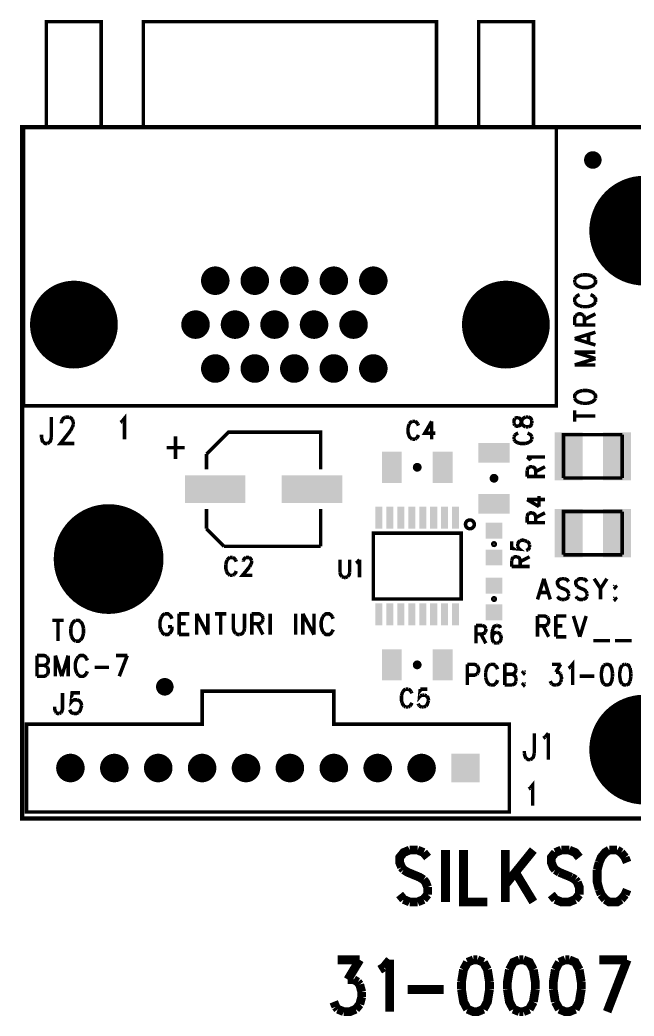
# Model space of a CAD drawing. Extents: x 8 to 10.84, y 7.55 to 9.82.
# Drawn here: x 7.995 to 9.394, y 7.55 to 9.819 of the extents above; entities that cross this region are included whole.
import ezdxf

# ---------------------------------------------------------------- set-up
doc = ezdxf.new("R2010")
doc.units = 0
doc.layers.get('0').update_dxf_attribs({"linetype": 'CONTINUOUS'})
doc.layers.add('ASSEMBLY_PHO', color=7, linetype='CONTINUOUS')

# ---------------------------------------------------------------- blocks, each defined once
blk = doc.blocks.new('ROUND_5')
at = {"const_width": 0.0325}
blk.add_lwpolyline([(-0.01625, 0, 1), (0.01625, 0, 1)], format="xyb", close=True, dxfattribs=at)
blk = doc.blocks.new('SQUARE_9')
blk.add_solid([(-0.0325, -0.0325), (-0.0325, 0.0325), (0.0325, -0.0325), (0.0325, 0.0325)])
blk = doc.blocks.new('ROUND_17')
at = {"const_width": 0.1}
blk.add_lwpolyline([(-0.05, 0, 1), (0.05, 0, 1)], format="xyb", close=True, dxfattribs=at)
blk = doc.blocks.new('ROUND_25')
at = {"const_width": 0.02}
blk.add_lwpolyline([(-0.01, 0, 1), (0.01, 0, 1)], format="xyb", close=True, dxfattribs=at)
blk = doc.blocks.new('RECTANGLE_65')
blk.add_solid([(-0.0225, -0.0355), (-0.0225, 0.0355), (0.0225, -0.0355), (0.0225, 0.0355)])
blk = doc.blocks.new('RECTANGLE_72')
blk.add_solid([(-0.0355, -0.0225), (-0.0355, 0.0225), (0.0355, -0.0225), (0.0355, 0.0225)])
blk = doc.blocks.new('RECTANGLE_88')
blk.add_solid([(-0.019, -0.018), (-0.019, 0.018), (0.019, -0.018), (0.019, 0.018)])
blk = doc.blocks.new('RECTANGLE_171')
blk.add_solid([(-0.032, -0.055), (-0.032, 0.055), (0.032, -0.055), (0.032, 0.055)])
blk = doc.blocks.new('ROUND_184')
at = {"const_width": 0.125}
blk.add_lwpolyline([(-0.0625, 0, 1), (0.0625, 0, 1)], format="xyb", close=True, dxfattribs=at)
blk = doc.blocks.new('RECTANGLE_199')
blk.add_solid([(-0.069, -0.0315), (-0.069, 0.0315), (0.069, -0.0315), (0.069, 0.0315)])
blk = doc.blocks.new('RECTANGLE_200')
blk.add_solid([(-0.008, -0.025), (-0.008, 0.025), (0.008, -0.025), (0.008, 0.025)])

msp = doc.modelspace()

# ---------------------------------------------------------------- linework, layer by layer
at = {"layer": 'ASSEMBLY_PHO'}
for points, const_width in [([(8.055, 9.575), (8.18, 9.575), (8.18, 9.815), (8.055, 9.815), (8.055, 9.575)], 0.008), ([(8.276, 9.575), (8.944, 9.575), (8.944, 9.815), (8.276, 9.815), (8.276, 9.575)], 0.008), ([(9.04, 9.575), (9.165, 9.575), (9.165, 9.815), (9.04, 9.815), (9.04, 9.575)], 0.008), ([(8, 8), (10.835, 8), (10.835, 9.575), (8, 9.575), (8, 8)], 0.01), ([(8.003, 8.94), (8.003, 9.575), (9.217, 9.575), (9.217, 8.94), (8.003, 8.94)], 0.008), ([(9.2655, 9.2349), (9.261, 9.23127), (9.25875, 9.22763)], 0.008), ([(9.27, 9.23672), (9.2655, 9.2349)], 0.008), ([(9.27675, 9.23854), (9.27, 9.23672)], 0.008), ([(9.288, 9.23854), (9.27675, 9.23854)], 0.008), ([(9.29475, 9.23672), (9.288, 9.23854)], 0.008), ([(9.29925, 9.2349), (9.29475, 9.23672)], 0.008), ([(9.306, 9.22763), (9.30375, 9.23127), (9.29925, 9.2349)], 0.008), ([(9.25875, 9.22763), (9.25875, 9.22036)], 0.008), ([(9.25875, 9.22036), (9.261, 9.21672)], 0.008), ([(9.261, 9.21672), (9.2655, 9.21309), (9.27, 9.21127), (9.27675, 9.20945), (9.288, 9.20945), (9.29475, 9.21127), (9.29925, 9.21309), (9.30375, 9.21672)], 0.008), ([(9.30375, 9.21672), (9.306, 9.22036), (9.306, 9.22763)], 0.008), ([(9.261, 9.18763), (9.25875, 9.184), (9.25875, 9.17672)], 0.008), ([(9.27, 9.19309), (9.2655, 9.19127), (9.261, 9.18763)], 0.008), ([(9.30375, 9.18763), (9.29925, 9.19127), (9.29475, 9.19309)], 0.008), ([(9.306, 9.17672), (9.306, 9.184), (9.30375, 9.18763)], 0.008), ([(9.25875, 9.17672), (9.261, 9.17309), (9.2655, 9.16945), (9.27, 9.16763)], 0.008), ([(9.27, 9.16763), (9.27675, 9.16581)], 0.008), ([(9.27675, 9.16581), (9.288, 9.16581)], 0.008), ([(9.288, 9.16581), (9.29475, 9.16763)], 0.008), ([(9.29475, 9.16763), (9.29925, 9.16945), (9.30375, 9.17309), (9.306, 9.17672)], 0.008), ([(9.25875, 9.124), (9.25875, 9.14036), (9.261, 9.14581)], 0.008), ([(9.261, 9.14581), (9.26325, 9.14763)], 0.008), ([(9.26325, 9.14763), (9.26775, 9.14945), (9.27225, 9.14945), (9.27675, 9.14763)], 0.008), ([(9.27675, 9.14763), (9.279, 9.14581)], 0.008), ([(9.279, 9.14581), (9.28125, 9.14036), (9.28125, 9.124)], 0.008), ([(9.28125, 9.13672), (9.306, 9.14945)], 0.008), ([(9.25875, 9.124), (9.306, 9.124)], 0.008), ([(9.25875, 9.09309), (9.306, 9.10763)], 0.008), ([(9.29025, 9.084), (9.29025, 9.10218)], 0.008), ([(9.25875, 9.09309), (9.306, 9.07854)], 0.008), ([(9.25875, 9.06218), (9.306, 9.04763)], 0.008), ([(9.25875, 9.06218), (9.306, 9.06218)], 0.008), ([(9.25875, 9.03309), (9.306, 9.04763)], 0.008), ([(9.25875, 9.03309), (9.306, 9.03309)], 0.008), ([(9.261, 8.96763), (9.25875, 8.964), (9.25875, 8.95672)], 0.008), ([(9.27675, 8.9749), (9.27, 8.97309), (9.2655, 8.97127), (9.261, 8.96763)], 0.008), ([(9.288, 8.9749), (9.27675, 8.9749)], 0.008), ([(9.30375, 8.96763), (9.29925, 8.97127), (9.29475, 8.97309), (9.288, 8.9749)], 0.008), ([(9.306, 8.95672), (9.306, 8.964), (9.30375, 8.96763)], 0.008), ([(9.25875, 8.95672), (9.261, 8.95309), (9.2655, 8.94945), (9.27, 8.94763)], 0.008), ([(9.27, 8.94763), (9.27675, 8.94581)], 0.008), ([(9.27675, 8.94581), (9.288, 8.94581)], 0.008), ([(9.288, 8.94581), (9.29475, 8.94763)], 0.008), ([(9.29475, 8.94763), (9.29925, 8.94945), (9.30375, 8.95309), (9.306, 8.95672)], 0.008), ([(8.06672, 8.91437), (8.06672, 8.86837)], 0.008), ([(8.09172, 8.90862), (8.094, 8.9115), (8.09854, 8.91437)], 0.008), ([(8.09854, 8.91437), (8.10763, 8.91437)], 0.008), ([(8.10763, 8.91437), (8.11218, 8.9115), (8.11445, 8.90862)], 0.008), ([(8.22763, 8.9045), (8.23309, 8.91125), (8.23309, 8.864)], 0.008), ([(9.13968, 8.90968), (9.14356, 8.91286), (9.14743, 8.91445)], 0.008), ([(9.14743, 8.91445), (9.15324, 8.91445)], 0.008), ([(9.15324, 8.91445), (9.15712, 8.91286), (9.15906, 8.91127), (9.16099, 8.9065)], 0.008), ([(9.25875, 8.904), (9.25875, 8.92945)], 0.008), ([(9.25875, 8.91672), (9.306, 8.91672)], 0.008), ([(8.08945, 8.90287), (8.09172, 8.90862)], 0.008), ([(8.08945, 8.9), (8.08945, 8.90287)], 0.008), ([(8.11445, 8.89137), (8.1099, 8.88275)], 0.008), ([(8.11445, 8.90862), (8.11672, 8.90287)], 0.008), ([(8.11672, 8.89712), (8.11445, 8.89137)], 0.008), ([(8.11672, 8.90287), (8.11672, 8.89712)], 0.008), ([(8.224, 8.90225), (8.22763, 8.9045)], 0.008), ([(8.88218, 8.89887), (8.88059, 8.895), (8.879, 8.88918)], 0.008), ([(8.88854, 8.90468), (8.88536, 8.90275), (8.88218, 8.89887)], 0.008), ([(8.8949, 8.90468), (8.88854, 8.90468)], 0.008), ([(8.90127, 8.89887), (8.89809, 8.90275), (8.8949, 8.90468)], 0.008), ([(8.90286, 8.895), (8.90127, 8.89887)], 0.008), ([(8.93309, 8.90468), (8.91718, 8.87756), (8.94104, 8.87756)], 0.008), ([(8.93309, 8.90468), (8.93309, 8.864)], 0.008), ([(9.12224, 8.91127), (9.12031, 8.9065), (9.12031, 8.90013)], 0.008), ([(9.12031, 8.90013), (9.12224, 8.89536)], 0.008), ([(9.12999, 8.91286), (9.12612, 8.91286), (9.12224, 8.91127)], 0.008), ([(9.12224, 8.89536), (9.12612, 8.89377), (9.12999, 8.89377)], 0.008), ([(9.13774, 8.90172), (9.13581, 8.90809), (9.13387, 8.91127), (9.12999, 8.91286)], 0.008), ([(9.12999, 8.89377), (9.13387, 8.89536), (9.13581, 8.89854)], 0.008), ([(9.13581, 8.89854), (9.13774, 8.9049)], 0.008), ([(9.13774, 8.9049), (9.13968, 8.90968)], 0.008), ([(9.13968, 8.89695), (9.13774, 8.90172)], 0.008), ([(9.14743, 8.89218), (9.14356, 8.89377), (9.13968, 8.89695)], 0.008), ([(9.15324, 8.89218), (9.14743, 8.89218)], 0.008), ([(9.16099, 8.90013), (9.15906, 8.89536), (9.15712, 8.89377), (9.15324, 8.89218)], 0.008), ([(9.16099, 8.9065), (9.16099, 8.90013)], 0.008), ([(8.044, 8.86837), (8.044, 8.87412)], 0.008), ([(8.04854, 8.85687), (8.04627, 8.85975), (8.044, 8.86837)], 0.008), ([(8.06672, 8.86837), (8.06445, 8.85975), (8.06218, 8.85687)], 0.008), ([(8.1099, 8.88275), (8.08718, 8.854), (8.119, 8.854)], 0.008), ([(8.34945, 8.87075), (8.34945, 8.819)], 0.008), ([(8.42007, 8.83), (8.47, 8.87992), (8.67992, 8.87992), (8.67992, 8.795)], 0.008), ([(8.879, 8.88918), (8.879, 8.8795), (8.88059, 8.87368)], 0.008), ([(8.88059, 8.87368), (8.88218, 8.86981), (8.88536, 8.86593)], 0.008), ([(8.89809, 8.86593), (8.90127, 8.86981), (8.90286, 8.87368)], 0.008), ([(9.12224, 8.87309), (9.12031, 8.8699)], 0.008), ([(9.12031, 8.8699), (9.12031, 8.86354)], 0.008), ([(9.12999, 8.87786), (9.12612, 8.87627), (9.12224, 8.87309)], 0.008), ([(9.15518, 8.87627), (9.15131, 8.87786)], 0.008), ([(9.16099, 8.8699), (9.15906, 8.87309), (9.15518, 8.87627)], 0.008), ([(9.16099, 8.86354), (9.16099, 8.8699)], 0.008), ([(9.23307, 8.77578), (9.23307, 8.87421), (9.36692, 8.87421)], 0.008), ([(9.36692, 8.87421), (9.36692, 8.77578)], 0.008), ([(8.05763, 8.854), (8.05309, 8.854), (8.04854, 8.85687)], 0.008), ([(8.06218, 8.85687), (8.05763, 8.854)], 0.008), ([(8.88536, 8.86593), (8.88854, 8.864)], 0.008), ([(8.88854, 8.864), (8.8949, 8.864)], 0.008), ([(8.8949, 8.864), (8.89809, 8.86593)], 0.008), ([(9.12031, 8.86354), (9.12224, 8.86036)], 0.008), ([(9.12224, 8.86036), (9.12612, 8.85718), (9.12999, 8.85559)], 0.008), ([(9.12999, 8.85559), (9.13581, 8.854), (9.14549, 8.854)], 0.008), ([(9.14549, 8.854), (9.15131, 8.85559), (9.15518, 8.85718)], 0.008), ([(9.15518, 8.85718), (9.15906, 8.86036), (9.16099, 8.86354)], 0.008), ([(8.329, 8.84487), (8.3699, 8.84487)], 0.008), ([(8.42007, 8.795), (8.42007, 8.83)], 0.008), ([(9.15612, 8.81877), (9.15031, 8.82354)], 0.008), ([(9.15031, 8.82354), (9.191, 8.82354)], 0.008), ([(9.15418, 8.79968), (9.15806, 8.80127), (9.16193, 8.80127)], 0.008), ([(9.15806, 8.81559), (9.15612, 8.81877)], 0.008), ([(9.16193, 8.80127), (9.16581, 8.79968), (9.16775, 8.79809), (9.16968, 8.79331)], 0.008), ([(9.16968, 8.79013), (9.191, 8.80127)], 0.008), ([(9.15031, 8.79331), (9.15225, 8.79809), (9.15418, 8.79968)], 0.008), ([(9.15031, 8.779), (9.15031, 8.79331)], 0.008), ([(9.15031, 8.779), (9.191, 8.779)], 0.008), ([(9.16968, 8.79331), (9.16968, 8.779)], 0.008), ([(9.36692, 8.77578), (9.23307, 8.77578)], 0.008), ([(9.17743, 8.71059), (9.17743, 8.73445)], 0.008), ([(9.15031, 8.72649), (9.17743, 8.71059)], 0.008), ([(9.15031, 8.72649), (9.191, 8.72649)], 0.008), ([(8.42007, 8.66007), (8.42007, 8.705)], 0.008), ([(8.67992, 8.705), (8.67992, 8.62007)], 0.008), ([(9.15031, 8.68831), (9.15225, 8.69309), (9.15418, 8.69468)], 0.008), ([(9.15031, 8.67399), (9.15031, 8.68831)], 0.008), ([(9.15418, 8.69468), (9.15806, 8.69627), (9.16193, 8.69627)], 0.008), ([(9.16193, 8.69627), (9.16581, 8.69468), (9.16775, 8.69309), (9.16968, 8.68831)], 0.008), ([(9.16968, 8.68513), (9.191, 8.69627)], 0.008), ([(9.16968, 8.68831), (9.16968, 8.67399)], 0.008), ([(9.23307, 8.60078), (9.23307, 8.69921), (9.36692, 8.69921)], 0.008), ([(9.36692, 8.69921), (9.36692, 8.60078)], 0.008), ([(9.15031, 8.67399), (9.191, 8.67399)], 0.008), ([(8.46007, 8.62007), (8.42007, 8.66007)], 0.008), ([(9, 8.65), (8.8, 8.65), (8.8, 8.5), (9, 8.5), (9, 8.65)], 0.008), ([(8.67992, 8.62007), (8.46007, 8.62007)], 0.008), ([(9.11531, 8.63127), (9.11531, 8.61536), (9.13275, 8.61377), (9.13081, 8.61536), (9.12887, 8.62013)], 0.008), ([(9.12887, 8.6249), (9.13081, 8.62968), (9.13468, 8.63286)], 0.008), ([(9.12887, 8.62013), (9.12887, 8.6249)], 0.008), ([(9.13468, 8.63286), (9.1405, 8.63445), (9.14437, 8.63286)], 0.008), ([(9.14437, 8.63286), (9.15018, 8.63127)], 0.008), ([(9.15018, 8.63127), (9.15406, 8.62809), (9.156, 8.62331)], 0.008), ([(9.156, 8.61854), (9.15406, 8.61377), (9.15212, 8.61218)], 0.008), ([(9.156, 8.62331), (9.156, 8.61854)], 0.008), ([(9.11918, 8.59468), (9.12306, 8.59627), (9.12693, 8.59627)], 0.008), ([(9.12693, 8.59627), (9.13081, 8.59468), (9.13275, 8.59309), (9.13468, 8.58831)], 0.008), ([(9.13468, 8.58513), (9.156, 8.59627)], 0.008), ([(9.15212, 8.61218), (9.14825, 8.61059)], 0.008), ([(9.36692, 8.60078), (9.23307, 8.60078)], 0.008), ([(8.46718, 8.58887), (8.46559, 8.585), (8.464, 8.57918)], 0.008), ([(8.464, 8.57918), (8.464, 8.5695), (8.46559, 8.56368)], 0.008), ([(8.47354, 8.59468), (8.47036, 8.59275), (8.46718, 8.58887)], 0.008), ([(8.4799, 8.59468), (8.47354, 8.59468)], 0.008), ([(8.48627, 8.58887), (8.48309, 8.59275), (8.4799, 8.59468)], 0.008), ([(8.48786, 8.585), (8.48627, 8.58887)], 0.008), ([(8.51809, 8.57337), (8.50218, 8.554), (8.52445, 8.554)], 0.008), ([(8.50377, 8.58693), (8.50536, 8.59081), (8.50695, 8.59275), (8.51013, 8.59468)], 0.008), ([(8.50377, 8.585), (8.50377, 8.58693)], 0.008), ([(8.51013, 8.59468), (8.5165, 8.59468)], 0.008), ([(8.5165, 8.59468), (8.51968, 8.59275), (8.52127, 8.59081), (8.52286, 8.58693)], 0.008), ([(8.52127, 8.57918), (8.51809, 8.57337)], 0.008), ([(8.52286, 8.58693), (8.52286, 8.58306), (8.52127, 8.57918)], 0.008), ([(8.724, 8.58968), (8.724, 8.56062)], 0.008), ([(8.74627, 8.56062), (8.74627, 8.58968)], 0.008), ([(8.76059, 8.58193), (8.76377, 8.58387)], 0.008), ([(8.76377, 8.58387), (8.76854, 8.58968)], 0.008), ([(8.76854, 8.58968), (8.76854, 8.549)], 0.008), ([(9.11531, 8.58831), (9.11725, 8.59309), (9.11918, 8.59468)], 0.008), ([(9.11531, 8.574), (9.11531, 8.58831)], 0.008), ([(9.11531, 8.574), (9.156, 8.574)], 0.008), ([(9.13468, 8.58831), (9.13468, 8.574)], 0.008), ([(8.46559, 8.56368), (8.46718, 8.55981), (8.47036, 8.55593)], 0.008), ([(8.47036, 8.55593), (8.47354, 8.554)], 0.008), ([(8.47354, 8.554), (8.4799, 8.554)], 0.008), ([(8.4799, 8.554), (8.48309, 8.55593)], 0.008), ([(8.48309, 8.55593), (8.48627, 8.55981), (8.48786, 8.56368)], 0.008), ([(8.724, 8.56062), (8.72559, 8.55481), (8.72877, 8.55093)], 0.008), ([(8.72877, 8.55093), (8.73354, 8.549)], 0.008), ([(8.73672, 8.549), (8.7415, 8.55093)], 0.008), ([(8.7415, 8.55093), (8.74468, 8.55481), (8.74627, 8.56062)], 0.008), ([(8.73354, 8.549), (8.73672, 8.549)], 0.008), ([(9.18854, 8.54625), (9.174, 8.499)], 0.008), ([(9.18854, 8.54625), (9.20309, 8.499)], 0.008), ([(9.22854, 8.54625), (9.22309, 8.544), (9.21945, 8.5395), (9.21945, 8.535), (9.22127, 8.5305), (9.22309, 8.52825), (9.22672, 8.526)], 0.008), ([(9.23581, 8.54625), (9.22854, 8.54625)], 0.008), ([(9.2449, 8.5395), (9.24127, 8.544), (9.23581, 8.54625)], 0.008), ([(9.2649, 8.544), (9.26127, 8.5395), (9.26127, 8.535), (9.26309, 8.5305), (9.2649, 8.52825)], 0.008), ([(9.27763, 8.54625), (9.27036, 8.54625), (9.2649, 8.544)], 0.008), ([(9.2649, 8.52825), (9.26854, 8.526)], 0.008), ([(9.28672, 8.5395), (9.28309, 8.544), (9.27763, 8.54625)], 0.008), ([(9.30309, 8.54625), (9.31763, 8.52375)], 0.008), ([(9.33218, 8.54625), (9.31763, 8.52375)], 0.008), ([(9.35036, 8.5305), (9.34854, 8.52825)], 0.008), ([(9.34854, 8.52825), (9.35036, 8.526), (9.35218, 8.52825), (9.35036, 8.5305)], 0.008), ([(9.17945, 8.51475), (9.19763, 8.51475)], 0.008), ([(9.22854, 8.499), (9.22309, 8.50125), (9.21945, 8.50575)], 0.008), ([(9.22672, 8.526), (9.23763, 8.5215)], 0.008), ([(9.2449, 8.50575), (9.24127, 8.50125), (9.23581, 8.499)], 0.008), ([(9.23763, 8.5215), (9.24127, 8.51925), (9.24309, 8.517), (9.2449, 8.5125)], 0.008), ([(9.2449, 8.5125), (9.2449, 8.50575)], 0.008), ([(9.2649, 8.50125), (9.26127, 8.50575)], 0.008), ([(9.26854, 8.526), (9.27945, 8.5215), (9.28309, 8.51925), (9.2849, 8.517)], 0.008), ([(9.28672, 8.50575), (9.28309, 8.50125), (9.27763, 8.499)], 0.008), ([(9.2849, 8.517), (9.28672, 8.5125)], 0.008), ([(9.28672, 8.5125), (9.28672, 8.50575)], 0.008), ([(9.31763, 8.52375), (9.31763, 8.499)], 0.008), ([(9.23581, 8.499), (9.22854, 8.499)], 0.008), ([(9.27763, 8.499), (9.27036, 8.499), (9.2649, 8.50125)], 0.008), ([(9.35036, 8.5035), (9.34854, 8.50125)], 0.008), ([(9.34854, 8.50125), (9.35036, 8.499), (9.35218, 8.50125), (9.35036, 8.5035)], 0.008), ([(8.31763, 8.4595), (8.31581, 8.455)], 0.008), ([(8.3249, 8.46625), (8.32127, 8.464), (8.31763, 8.4595)], 0.008), ([(8.33581, 8.464), (8.33218, 8.46625), (8.3249, 8.46625)], 0.008), ([(8.34127, 8.455), (8.33945, 8.4595), (8.33581, 8.464)], 0.008), ([(8.35763, 8.46625), (8.35763, 8.419)], 0.008), ([(8.35763, 8.46625), (8.38127, 8.46625)], 0.008), ([(8.39763, 8.46625), (8.39763, 8.419)], 0.008), ([(8.39763, 8.46625), (8.42309, 8.419)], 0.008), ([(8.42309, 8.46625), (8.42309, 8.419)], 0.008), ([(8.43945, 8.46625), (8.4649, 8.46625)], 0.008), ([(8.45218, 8.46625), (8.45218, 8.419)], 0.008), ([(8.48127, 8.46625), (8.48127, 8.4325), (8.48309, 8.42575), (8.48672, 8.42125)], 0.008), ([(8.50672, 8.4325), (8.50672, 8.46625)], 0.008), ([(8.52309, 8.46625), (8.52309, 8.419)], 0.008), ([(8.52309, 8.46625), (8.53945, 8.46625), (8.5449, 8.464)], 0.008), ([(8.5449, 8.464), (8.54672, 8.46175)], 0.008), ([(8.54672, 8.46175), (8.54854, 8.45725)], 0.008), ([(8.5649, 8.46625), (8.5649, 8.419)], 0.008), ([(8.62309, 8.46625), (8.62309, 8.419)], 0.008), ([(8.63945, 8.46625), (8.63945, 8.419)], 0.008), ([(8.63945, 8.46625), (8.6649, 8.419)], 0.008), ([(8.6649, 8.46625), (8.6649, 8.419)], 0.008), ([(8.6849, 8.4595), (8.68309, 8.455), (8.68127, 8.44825), (8.68127, 8.437), (8.68309, 8.43025), (8.6849, 8.42575)], 0.008), ([(8.68854, 8.464), (8.6849, 8.4595)], 0.008), ([(8.70672, 8.4595), (8.70309, 8.464), (8.69945, 8.46625), (8.69218, 8.46625), (8.68854, 8.464)], 0.008), ([(8.70854, 8.455), (8.70672, 8.4595)], 0.008), ([(9.174, 8.46125), (9.174, 8.414)], 0.008), ([(9.174, 8.46125), (9.19036, 8.46125), (9.19581, 8.459)], 0.008), ([(9.21581, 8.46125), (9.21581, 8.414)], 0.008), ([(9.21581, 8.46125), (9.23945, 8.46125)], 0.008), ([(9.25581, 8.46125), (9.27036, 8.414)], 0.008), ([(9.2849, 8.46125), (9.27036, 8.414)], 0.008), ([(8.069, 8.45125), (8.09445, 8.45125)], 0.008), ([(8.08172, 8.45125), (8.08172, 8.404)], 0.008), ([(8.11263, 8.44), (8.11081, 8.43325)], 0.008), ([(8.12172, 8.45125), (8.11809, 8.449), (8.11445, 8.4445), (8.11263, 8.44)], 0.008), ([(8.13263, 8.449), (8.129, 8.45125), (8.12172, 8.45125)], 0.008), ([(8.1399, 8.43325), (8.13809, 8.44), (8.13627, 8.4445), (8.13263, 8.449)], 0.008), ([(8.31581, 8.455), (8.314, 8.44825), (8.314, 8.437), (8.31581, 8.43025)], 0.008), ([(8.33218, 8.437), (8.34127, 8.437)], 0.008), ([(8.33581, 8.42125), (8.33945, 8.42575), (8.34127, 8.43025), (8.34127, 8.437)], 0.008), ([(8.35763, 8.44375), (8.37218, 8.44375)], 0.008), ([(8.5449, 8.446), (8.53945, 8.44375), (8.52309, 8.44375)], 0.008), ([(8.53581, 8.44375), (8.54854, 8.419)], 0.008), ([(8.54672, 8.44825), (8.5449, 8.446)], 0.008), ([(8.54854, 8.45275), (8.54672, 8.44825)], 0.008), ([(8.54854, 8.45725), (8.54854, 8.45275)], 0.008), ([(9.034, 8.43968), (9.034, 8.399)], 0.008), ([(9.034, 8.43968), (9.04831, 8.43968)], 0.008), ([(9.04831, 8.43968), (9.05309, 8.43775), (9.05468, 8.43581), (9.05627, 8.43193)], 0.008), ([(9.08013, 8.43968), (9.07536, 8.43775), (9.07218, 8.43193)], 0.008), ([(9.08331, 8.43968), (9.08013, 8.43968)], 0.008), ([(9.08968, 8.43387), (9.08809, 8.43775), (9.08331, 8.43968)], 0.008), ([(9.19581, 8.441), (9.19036, 8.43875), (9.174, 8.43875)], 0.008), ([(9.18672, 8.43875), (9.19945, 8.414)], 0.008), ([(9.19581, 8.459), (9.19763, 8.45675)], 0.008), ([(9.19763, 8.44325), (9.19581, 8.441)], 0.008), ([(9.19763, 8.45675), (9.19945, 8.45225), (9.19945, 8.44775), (9.19763, 8.44325)], 0.008), ([(9.21581, 8.43875), (9.23036, 8.43875)], 0.008), ([(8.11081, 8.43325), (8.11081, 8.422)], 0.008), ([(8.11081, 8.422), (8.11263, 8.41525)], 0.008), ([(8.11263, 8.41525), (8.11445, 8.41075), (8.11809, 8.40625), (8.12172, 8.404)], 0.008), ([(8.13263, 8.40625), (8.13627, 8.41075), (8.13809, 8.41525), (8.1399, 8.422)], 0.008), ([(8.1399, 8.422), (8.1399, 8.43325)], 0.008), ([(8.31581, 8.43025), (8.31763, 8.42575)], 0.008), ([(8.31763, 8.42575), (8.32127, 8.42125), (8.3249, 8.419)], 0.008), ([(8.3249, 8.419), (8.33218, 8.419), (8.33581, 8.42125)], 0.008), ([(8.35763, 8.419), (8.38127, 8.419)], 0.008), ([(8.48672, 8.42125), (8.49218, 8.419), (8.49581, 8.419)], 0.008), ([(8.49581, 8.419), (8.50127, 8.42125), (8.5049, 8.42575)], 0.008), ([(8.5049, 8.42575), (8.50672, 8.4325)], 0.008), ([(8.6849, 8.42575), (8.68854, 8.42125)], 0.008), ([(8.68854, 8.42125), (8.69218, 8.419), (8.69945, 8.419), (8.70309, 8.42125), (8.70672, 8.42575)], 0.008), ([(8.70672, 8.42575), (8.70854, 8.43025)], 0.008), ([(9.04831, 8.42031), (9.034, 8.42031)], 0.008), ([(9.04513, 8.42031), (9.05627, 8.399)], 0.008), ([(9.05468, 8.42418), (9.05309, 8.42225), (9.04831, 8.42031)], 0.008), ([(9.05627, 8.43193), (9.05627, 8.42806), (9.05468, 8.42418)], 0.008), ([(9.07218, 8.43193), (9.07059, 8.42225), (9.07059, 8.41256), (9.07218, 8.40481), (9.07536, 8.40093)], 0.008), ([(9.07218, 8.41837), (9.07059, 8.41256)], 0.008), ([(9.08013, 8.42418), (9.07536, 8.42225), (9.07218, 8.41837)], 0.008), ([(9.08172, 8.42418), (9.08013, 8.42418)], 0.008), ([(9.08968, 8.41837), (9.0865, 8.42225), (9.08172, 8.42418)], 0.008), ([(9.09127, 8.41062), (9.09127, 8.41256), (9.08968, 8.41837)], 0.008), ([(9.21581, 8.414), (9.23945, 8.414)], 0.008), ([(8.12172, 8.404), (8.129, 8.404), (8.13263, 8.40625)], 0.008), ([(9.07536, 8.40093), (9.08013, 8.399)], 0.008), ([(9.08013, 8.399), (9.08172, 8.399)], 0.008), ([(9.08172, 8.399), (9.0865, 8.40093)], 0.008), ([(9.0865, 8.40093), (9.08968, 8.40481), (9.09127, 8.41062)], 0.008), ([(9.30127, 8.405), (9.33945, 8.405)], 0.008), ([(9.35036, 8.405), (9.38854, 8.405)], 0.008), ([(8.034, 8.37125), (8.034, 8.324)], 0.008), ([(8.034, 8.37125), (8.05036, 8.37125), (8.05581, 8.369)], 0.008), ([(8.05581, 8.369), (8.05763, 8.36675)], 0.008), ([(8.07581, 8.37125), (8.07581, 8.324)], 0.008), ([(8.07581, 8.37125), (8.09036, 8.324)], 0.008), ([(8.1049, 8.37125), (8.09036, 8.324)], 0.008), ([(8.1049, 8.37125), (8.1049, 8.324)], 0.008), ([(8.12854, 8.369), (8.1249, 8.3645)], 0.008), ([(8.14672, 8.3645), (8.14309, 8.369), (8.13945, 8.37125), (8.13218, 8.37125), (8.12854, 8.369)], 0.008), ([(8.214, 8.37125), (8.23945, 8.37125)], 0.008), ([(8.23945, 8.37125), (8.22127, 8.324)], 0.008), ([(8.034, 8.34875), (8.05036, 8.34875), (8.05581, 8.3465)], 0.008), ([(8.05581, 8.351), (8.05036, 8.34875)], 0.008), ([(8.05763, 8.35325), (8.05581, 8.351)], 0.008), ([(8.05581, 8.3465), (8.05763, 8.34425)], 0.008), ([(8.05763, 8.36675), (8.05945, 8.36225), (8.05945, 8.35775), (8.05763, 8.35325)], 0.008), ([(8.1249, 8.3645), (8.12309, 8.36), (8.12127, 8.35325), (8.12127, 8.342), (8.12309, 8.33525), (8.1249, 8.33075)], 0.008), ([(8.14854, 8.36), (8.14672, 8.3645)], 0.008), ([(9.014, 8.35125), (9.014, 8.304)], 0.008), ([(9.014, 8.35125), (9.03036, 8.35125), (9.03581, 8.349)], 0.008), ([(9.03581, 8.349), (9.03763, 8.34675)], 0.008), ([(9.03763, 8.34675), (9.03945, 8.34225), (9.03945, 8.3355), (9.03763, 8.331)], 0.008), ([(9.06672, 8.35125), (9.06309, 8.349), (9.05945, 8.3445), (9.05763, 8.34)], 0.008), ([(9.07763, 8.349), (9.074, 8.35125), (9.06672, 8.35125)], 0.008), ([(9.08309, 8.34), (9.08127, 8.3445), (9.07763, 8.349)], 0.008), ([(9.09945, 8.35125), (9.09945, 8.304)], 0.008), ([(9.09945, 8.35125), (9.11581, 8.35125)], 0.008), ([(9.11581, 8.35125), (9.12127, 8.349), (9.12309, 8.34675), (9.1249, 8.34225)], 0.008), ([(9.20672, 8.35125), (9.22672, 8.35125)], 0.008), ([(9.22672, 8.35125), (9.21581, 8.33325)], 0.008), ([(9.24854, 8.3445), (9.254, 8.35125), (9.254, 8.304)], 0.008), ([(9.3249, 8.349), (9.32127, 8.34225), (9.31945, 8.331), (9.31945, 8.32425), (9.32127, 8.313), (9.3249, 8.30625)], 0.008), ([(9.33036, 8.35125), (9.3249, 8.349)], 0.008), ([(9.3449, 8.331), (9.34309, 8.34225), (9.33945, 8.349), (9.334, 8.35125), (9.33036, 8.35125)], 0.008), ([(9.36672, 8.349), (9.36309, 8.34225), (9.36127, 8.331), (9.36127, 8.32425), (9.36309, 8.313), (9.36672, 8.30625)], 0.008), ([(9.37218, 8.35125), (9.36672, 8.349)], 0.008), ([(9.37581, 8.35125), (9.37218, 8.35125)], 0.008), ([(9.3849, 8.34225), (9.38127, 8.349), (9.37581, 8.35125)], 0.008), ([(8.05581, 8.32625), (8.05036, 8.324), (8.034, 8.324)], 0.008), ([(8.05763, 8.3285), (8.05581, 8.32625)], 0.008), ([(8.05763, 8.34425), (8.05945, 8.33975), (8.05945, 8.333), (8.05763, 8.3285)], 0.008), ([(8.1249, 8.33075), (8.12854, 8.32625)], 0.008), ([(8.12854, 8.32625), (8.13218, 8.324), (8.13945, 8.324), (8.14309, 8.32625), (8.14672, 8.33075)], 0.008), ([(8.14672, 8.33075), (8.14854, 8.33525)], 0.008), ([(8.1649, 8.34425), (8.19763, 8.34425)], 0.008), ([(9.03581, 8.32875), (9.03036, 8.3265), (9.014, 8.3265)], 0.008), ([(9.03763, 8.331), (9.03581, 8.32875)], 0.008), ([(9.05763, 8.34), (9.05581, 8.33325)], 0.008), ([(9.05581, 8.33325), (9.05581, 8.322)], 0.008), ([(9.09945, 8.32875), (9.11581, 8.32875)], 0.008), ([(9.1249, 8.33775), (9.12309, 8.33325), (9.12127, 8.331), (9.11581, 8.32875)], 0.008), ([(9.11581, 8.32875), (9.12127, 8.3265), (9.12309, 8.32425), (9.1249, 8.31975)], 0.008), ([(9.1249, 8.34225), (9.1249, 8.33775)], 0.008), ([(9.14309, 8.3355), (9.14127, 8.33325), (9.14309, 8.331), (9.1449, 8.33325)], 0.008), ([(9.1449, 8.33325), (9.14309, 8.3355)], 0.008), ([(9.21581, 8.33325), (9.22127, 8.33325), (9.2249, 8.331)], 0.008), ([(9.2249, 8.331), (9.22672, 8.32875)], 0.008), ([(9.22672, 8.32875), (9.22854, 8.322)], 0.008), ([(9.2449, 8.34225), (9.24854, 8.3445)], 0.008), ([(9.27036, 8.32425), (9.30309, 8.32425)], 0.008), ([(9.3249, 8.30625), (9.33036, 8.304), (9.334, 8.304), (9.33945, 8.30625), (9.34309, 8.313), (9.3449, 8.32425)], 0.008), ([(9.3449, 8.32425), (9.3449, 8.331)], 0.008), ([(9.38672, 8.331), (9.3849, 8.34225)], 0.008), ([(9.3849, 8.313), (9.38672, 8.32425)], 0.008), ([(9.38672, 8.32425), (9.38672, 8.331)], 0.008), ([(9.05581, 8.322), (9.05763, 8.31525)], 0.008), ([(9.05763, 8.31525), (9.05945, 8.31075), (9.06309, 8.30625), (9.06672, 8.304)], 0.008), ([(9.06672, 8.304), (9.074, 8.304), (9.07763, 8.30625)], 0.008), ([(9.07763, 8.30625), (9.08127, 8.31075), (9.08309, 8.31525)], 0.008), ([(9.11581, 8.304), (9.09945, 8.304)], 0.008), ([(9.1249, 8.313), (9.12309, 8.3085), (9.12127, 8.30625), (9.11581, 8.304)], 0.008), ([(9.1249, 8.31975), (9.1249, 8.313)], 0.008), ([(9.14309, 8.3085), (9.14127, 8.30625), (9.14309, 8.304), (9.1449, 8.30625)], 0.008), ([(9.1449, 8.30625), (9.14309, 8.3085)], 0.008), ([(9.2049, 8.3085), (9.20309, 8.313)], 0.008), ([(9.20672, 8.30625), (9.2049, 8.3085)], 0.008), ([(9.21763, 8.304), (9.21218, 8.304), (9.20672, 8.30625)], 0.008), ([(9.22672, 8.31075), (9.22309, 8.30625), (9.21763, 8.304)], 0.008), ([(9.22854, 8.3175), (9.22672, 8.31075)], 0.008), ([(9.22854, 8.322), (9.22854, 8.3175)], 0.008), ([(9.36672, 8.30625), (9.37218, 8.304), (9.37581, 8.304)], 0.008), ([(9.37581, 8.304), (9.38127, 8.30625), (9.3849, 8.313)], 0.008), ([(9.11, 8.215), (9.11, 8.015), (8.01, 8.015), (8.01, 8.215), (8.41, 8.215), (8.41, 8.29), (8.71, 8.29), (8.71, 8.215), (9.11, 8.215)], 0.008), ([(8.09218, 8.28625), (8.09218, 8.25025), (8.09036, 8.2435), (8.08854, 8.24125)], 0.008), ([(8.13218, 8.28625), (8.114, 8.28625), (8.11218, 8.266), (8.114, 8.26825), (8.11945, 8.2705), (8.1249, 8.2705)], 0.008), ([(8.86718, 8.28887), (8.86559, 8.285), (8.864, 8.27918)], 0.008), ([(8.864, 8.27918), (8.864, 8.2695), (8.86559, 8.26368)], 0.008), ([(8.87354, 8.29468), (8.87036, 8.29275), (8.86718, 8.28887)], 0.008), ([(8.8799, 8.29468), (8.87354, 8.29468)], 0.008), ([(8.88627, 8.28887), (8.88309, 8.29275), (8.8799, 8.29468)], 0.008), ([(8.88786, 8.285), (8.88627, 8.28887)], 0.008), ([(8.90695, 8.29468), (8.90536, 8.27725), (8.90695, 8.27918)], 0.008), ([(8.92286, 8.29468), (8.90695, 8.29468)], 0.008), ([(8.90695, 8.27918), (8.91172, 8.28112)], 0.008), ([(8.91172, 8.28112), (8.9165, 8.28112)], 0.008), ([(8.9165, 8.28112), (8.92127, 8.27918)], 0.008), ([(8.92127, 8.27918), (8.92445, 8.27531), (8.92604, 8.2695)], 0.008), ([(8.1249, 8.2705), (8.13036, 8.26825), (8.134, 8.26375), (8.13581, 8.257)], 0.008), ([(8.13581, 8.257), (8.134, 8.2525), (8.13218, 8.24575), (8.12854, 8.24125)], 0.008), ([(8.86559, 8.26368), (8.86718, 8.25981), (8.87036, 8.25593)], 0.008), ([(8.87036, 8.25593), (8.87354, 8.254)], 0.008), ([(8.8799, 8.254), (8.88309, 8.25593)], 0.008), ([(8.88309, 8.25593), (8.88627, 8.25981), (8.88786, 8.26368)], 0.008), ([(8.90377, 8.25787), (8.90218, 8.26175)], 0.008), ([(8.90536, 8.25593), (8.90377, 8.25787)], 0.008), ([(8.91013, 8.254), (8.90536, 8.25593)], 0.008), ([(8.91968, 8.25593), (8.9149, 8.254)], 0.008), ([(8.92445, 8.26562), (8.92286, 8.25981), (8.91968, 8.25593)], 0.008), ([(8.92604, 8.2695), (8.92445, 8.26562)], 0.008), ([(8.07581, 8.2435), (8.074, 8.25025), (8.074, 8.25475)], 0.008), ([(8.07763, 8.24125), (8.07581, 8.2435)], 0.008), ([(8.0849, 8.239), (8.08127, 8.239), (8.07763, 8.24125)], 0.008), ([(8.08854, 8.24125), (8.0849, 8.239)], 0.008), ([(8.11763, 8.239), (8.11218, 8.24125), (8.11036, 8.2435), (8.10854, 8.248)], 0.008), ([(8.12854, 8.24125), (8.12309, 8.239), (8.11763, 8.239)], 0.008), ([(8.87354, 8.254), (8.8799, 8.254)], 0.008), ([(8.9149, 8.254), (8.91013, 8.254)], 0.008), ([(9.16672, 8.19437), (9.16672, 8.14837)], 0.008), ([(9.19172, 8.18575), (9.19854, 8.19437)], 0.008), ([(9.19854, 8.19437), (9.19854, 8.134)], 0.008), ([(9.18718, 8.18287), (9.19172, 8.18575)], 0.008), ([(9.144, 8.14837), (9.144, 8.15412)], 0.008), ([(9.14854, 8.13687), (9.14627, 8.13975), (9.144, 8.14837)], 0.008), ([(9.16672, 8.14837), (9.16445, 8.13975), (9.16218, 8.13687)], 0.008), ([(9.15763, 8.134), (9.15309, 8.134), (9.14854, 8.13687)], 0.008), ([(9.16218, 8.13687), (9.15763, 8.134)], 0.008), ([(9.15763, 8.0695), (9.16309, 8.07625), (9.16309, 8.029)], 0.008), ([(9.154, 8.06725), (9.15763, 8.0695)], 0.008), ([(8.88272, 7.92812), (8.86909, 7.9225), (8.86, 7.91125), (8.86, 7.9), (8.86454, 7.88875)], 0.02), ([(8.9009, 7.92812), (8.88272, 7.92812)], 0.02), ([(8.91454, 7.9225), (8.9009, 7.92812)], 0.02), ([(8.92363, 7.91125), (8.91454, 7.9225)], 0.02), ([(8.96454, 7.92812), (8.96454, 7.81)], 0.02), ([(9.00545, 7.92812), (9.00545, 7.81), (9.06, 7.81)], 0.02), ([(9.1009, 7.92812), (9.1009, 7.81)], 0.02), ([(9.16454, 7.92812), (9.1009, 7.84937)], 0.02), ([(9.21454, 7.9225), (9.20545, 7.91125), (9.20545, 7.9), (9.21, 7.88875), (9.21454, 7.88312)], 0.02), ([(9.22818, 7.92812), (9.21454, 7.9225)], 0.02), ([(9.24636, 7.92812), (9.22818, 7.92812)], 0.02), ([(9.26909, 7.91125), (9.26, 7.9225), (9.24636, 7.92812)], 0.02), ([(9.33727, 7.92812), (9.32818, 7.9225), (9.31909, 7.91125), (9.31454, 7.9)], 0.02), ([(9.35545, 7.92812), (9.33727, 7.92812)], 0.02), ([(9.36454, 7.9225), (9.35545, 7.92812)], 0.02), ([(9.37363, 7.91125), (9.36454, 7.9225)], 0.02), ([(9.37818, 7.9), (9.37363, 7.91125)], 0.02), ([(8.86454, 7.88875), (8.86909, 7.88312)], 0.02), ([(9.31454, 7.9), (9.31, 7.88312)], 0.02), ([(8.86909, 7.88312), (8.87818, 7.8775), (8.90545, 7.86625), (8.91454, 7.86062)], 0.02), ([(9.12363, 7.8775), (9.16454, 7.81)], 0.02), ([(9.21454, 7.88312), (9.22363, 7.8775)], 0.02), ([(9.22363, 7.8775), (9.2509, 7.86625)], 0.02), ([(9.2509, 7.86625), (9.26, 7.86062)], 0.02), ([(9.31, 7.88312), (9.31, 7.855), (9.31454, 7.83812)], 0.02), ([(8.91454, 7.86062), (8.91909, 7.855), (8.92363, 7.84375)], 0.02), ([(8.92363, 7.84375), (8.92363, 7.82687)], 0.02), ([(9.26, 7.86062), (9.26454, 7.855)], 0.02), ([(9.26454, 7.855), (9.26909, 7.84375), (9.26909, 7.82687)], 0.02), ([(8.86909, 7.81562), (8.86, 7.82687)], 0.02), ([(8.92363, 7.82687), (8.91454, 7.81562)], 0.02), ([(9.21454, 7.81562), (9.20545, 7.82687)], 0.02), ([(9.26909, 7.82687), (9.26, 7.81562)], 0.02), ([(9.31454, 7.83812), (9.31909, 7.82687)], 0.02), ([(9.31909, 7.82687), (9.32818, 7.81562)], 0.02), ([(9.36454, 7.81562), (9.37363, 7.82687)], 0.02), ([(9.37363, 7.82687), (9.37818, 7.83812)], 0.02), ([(8.88272, 7.81), (8.86909, 7.81562)], 0.02), ([(8.9009, 7.81), (8.88272, 7.81)], 0.02), ([(8.91454, 7.81562), (8.9009, 7.81)], 0.02), ([(9.26, 7.81562), (9.24636, 7.81), (9.22818, 7.81), (9.21454, 7.81562)], 0.02), ([(9.32818, 7.81562), (9.33727, 7.81), (9.35545, 7.81), (9.36454, 7.81562)], 0.02), ([(8.71909, 7.67812), (8.76909, 7.67812)], 0.02), ([(8.76909, 7.67812), (8.74181, 7.63312)], 0.02), ([(8.81454, 7.65562), (8.82363, 7.66125)], 0.02), ([(8.82363, 7.66125), (8.83727, 7.67812)], 0.02), ([(8.83727, 7.67812), (8.83727, 7.56)], 0.02), ([(9.01454, 7.6725), (9.00545, 7.65562)], 0.02), ([(9.02818, 7.67812), (9.01454, 7.6725)], 0.02), ([(9.03727, 7.67812), (9.02818, 7.67812)], 0.02), ([(9.0509, 7.6725), (9.03727, 7.67812)], 0.02), ([(9.06, 7.65562), (9.0509, 7.6725)], 0.02), ([(9.13272, 7.67812), (9.11909, 7.6725), (9.11, 7.65562)], 0.02), ([(9.14181, 7.67812), (9.13272, 7.67812)], 0.02), ([(9.16454, 7.65562), (9.15545, 7.6725), (9.14181, 7.67812)], 0.02), ([(9.22363, 7.6725), (9.21454, 7.65562)], 0.02), ([(9.23727, 7.67812), (9.22363, 7.6725)], 0.02), ([(9.24636, 7.67812), (9.23727, 7.67812)], 0.02), ([(9.26909, 7.65562), (9.26, 7.6725), (9.24636, 7.67812)], 0.02), ([(9.31454, 7.67812), (9.37818, 7.67812)], 0.02), ([(9.37818, 7.67812), (9.33272, 7.56)], 0.02), ([(9.00545, 7.65562), (9.0009, 7.6275)], 0.02), ([(9.06454, 7.6275), (9.06, 7.65562)], 0.02), ([(9.11, 7.65562), (9.10545, 7.6275), (9.10545, 7.61062)], 0.02), ([(9.16909, 7.61062), (9.16909, 7.6275), (9.16454, 7.65562)], 0.02), ([(9.21454, 7.65562), (9.21, 7.6275), (9.21, 7.61062)], 0.02), ([(9.27363, 7.6275), (9.26909, 7.65562)], 0.02), ([(8.74181, 7.63312), (8.75545, 7.63312)], 0.02), ([(8.75545, 7.63312), (8.76454, 7.6275)], 0.02), ([(8.76454, 7.6275), (8.76909, 7.62187)], 0.02), ([(8.76909, 7.62187), (8.77363, 7.605)], 0.02), ([(9.0009, 7.6275), (9.0009, 7.61062)], 0.02), ([(9.06454, 7.61062), (9.06454, 7.6275)], 0.02), ([(9.27363, 7.61062), (9.27363, 7.6275)], 0.02), ([(8.77363, 7.59375), (8.76909, 7.57687)], 0.02), ([(8.77363, 7.605), (8.77363, 7.59375)], 0.02), ([(8.87818, 7.61062), (8.96, 7.61062)], 0.02), ([(9.0009, 7.61062), (9.00545, 7.5825), (9.01454, 7.56562)], 0.02), ([(9.0509, 7.56562), (9.06, 7.5825), (9.06454, 7.61062)], 0.02), ([(9.10545, 7.61062), (9.11, 7.5825), (9.11909, 7.56562)], 0.02), ([(9.16454, 7.5825), (9.16909, 7.61062)], 0.02), ([(9.21, 7.61062), (9.21454, 7.5825)], 0.02), ([(9.26, 7.56562), (9.26909, 7.5825), (9.27363, 7.61062)], 0.02), ([(8.71454, 7.57125), (8.71, 7.5825)], 0.02), ([(8.71909, 7.56562), (8.71454, 7.57125)], 0.02), ([(8.76909, 7.57687), (8.76, 7.56562)], 0.02), ([(9.15545, 7.56562), (9.16454, 7.5825)], 0.02), ([(9.21454, 7.5825), (9.22363, 7.56562)], 0.02), ([(8.73272, 7.56), (8.71909, 7.56562)], 0.02), ([(8.76, 7.56562), (8.74636, 7.56), (8.73272, 7.56)], 0.02), ([(9.01454, 7.56562), (9.02818, 7.56), (9.03727, 7.56), (9.0509, 7.56562)], 0.02), ([(9.11909, 7.56562), (9.13272, 7.56)], 0.02), ([(9.13272, 7.56), (9.14181, 7.56)], 0.02), ([(9.14181, 7.56), (9.15545, 7.56562)], 0.02), ([(9.22363, 7.56562), (9.23727, 7.56), (9.24636, 7.56), (9.26, 7.56562)], 0.02)]:
    msp.add_lwpolyline(points, dxfattribs=dict(at, const_width=const_width))
for points, const_width in [([(8.895, 8.8, 1), (8.905, 8.8, 1)], 0.01), ([(9.07, 8.775, 1), (9.08, 8.775, 1)], 0.01), ([(9.01, 8.67, 1), (9.03, 8.67, 1)], 0.008), ([(9.07205, 8.625, 1), (9.07795, 8.625, 1)], 0.008), ([(9.07205, 8.5, 1), (9.07795, 8.5, 1)], 0.008), ([(8.895, 8.35, 1), (8.905, 8.35, 1)], 0.01)]:
    msp.add_lwpolyline(points, format="xyb", close=True, dxfattribs=dict(at, const_width=const_width))

# ---------------------------------------------------------------- block references
for name, p in [('ROUND_25', (9.3, 9.5)), ('ROUND_184', (9.417, 9.339)), ('ROUND_5', (8.44, 9.225)), ('ROUND_5', (8.53, 9.225)), ('ROUND_5', (8.62, 9.225)), ('ROUND_5', (8.71, 9.225)), ('ROUND_5', (8.8, 9.225)), ('ROUND_17', (8.118, 9.125)), ('ROUND_17', (9.102, 9.125)), ('ROUND_5', (8.395, 9.125)), ('ROUND_5', (8.485, 9.125)), ('ROUND_5', (8.575, 9.125)), ('ROUND_5', (8.665, 9.125)), ('ROUND_5', (8.755, 9.125)), ('ROUND_5', (8.44, 9.025)), ('ROUND_5', (8.53, 9.025)), ('ROUND_5', (8.62, 9.025)), ('ROUND_5', (8.71, 9.025)), ('ROUND_5', (8.8, 9.025)), ('RECTANGLE_171', (9.24488, 8.825)), ('RECTANGLE_171', (9.35511, 8.825)), ('RECTANGLE_72', (9.075, 8.83307)), ('RECTANGLE_65', (8.84192, 8.8)), ('RECTANGLE_65', (8.95807, 8.8)), ('RECTANGLE_199', (8.43976, 8.75)), ('RECTANGLE_199', (8.66023, 8.75)), ('RECTANGLE_72', (9.075, 8.71692)), ('ROUND_184', (8.197, 8.591)), ('RECTANGLE_200', (8.8125, 8.685)), ('RECTANGLE_200', (8.8375, 8.685)), ('RECTANGLE_200', (8.8625, 8.685)), ('RECTANGLE_200', (8.8875, 8.685)), ('RECTANGLE_200', (8.9125, 8.685)), ('RECTANGLE_200', (8.9375, 8.685)), ('RECTANGLE_200', (8.9625, 8.685)), ('RECTANGLE_200', (8.9875, 8.685)), ('RECTANGLE_171', (9.24488, 8.65)), ('RECTANGLE_171', (9.35511, 8.65)), ('RECTANGLE_88', (9.075, 8.65551)), ('RECTANGLE_88', (9.075, 8.59448)), ('RECTANGLE_88', (9.075, 8.53051)), ('RECTANGLE_200', (8.8125, 8.465)), ('RECTANGLE_200', (8.8375, 8.465)), ('RECTANGLE_200', (8.8625, 8.465)), ('RECTANGLE_200', (8.8875, 8.465)), ('RECTANGLE_200', (8.9125, 8.465)), ('RECTANGLE_200', (8.9375, 8.465)), ('RECTANGLE_200', (8.9625, 8.465)), ('RECTANGLE_200', (8.9875, 8.465)), ('RECTANGLE_88', (9.075, 8.46948)), ('RECTANGLE_65', (8.84192, 8.35)), ('RECTANGLE_65', (8.95807, 8.35)), ('ROUND_25', (8.325, 8.3)), ('ROUND_184', (9.417, 8.157)), ('ROUND_5', (8.11, 8.115)), ('ROUND_5', (8.21, 8.115)), ('ROUND_5', (8.31, 8.115)), ('ROUND_5', (8.41, 8.115)), ('ROUND_5', (8.51, 8.115)), ('ROUND_5', (8.61, 8.115)), ('ROUND_5', (8.71, 8.115)), ('ROUND_5', (8.81, 8.115)), ('ROUND_5', (8.91, 8.115)), ('SQUARE_9', (9.01, 8.115))]:
    msp.add_blockref(name, p, dxfattribs=at)

doc.saveas('drawing.dxf')
